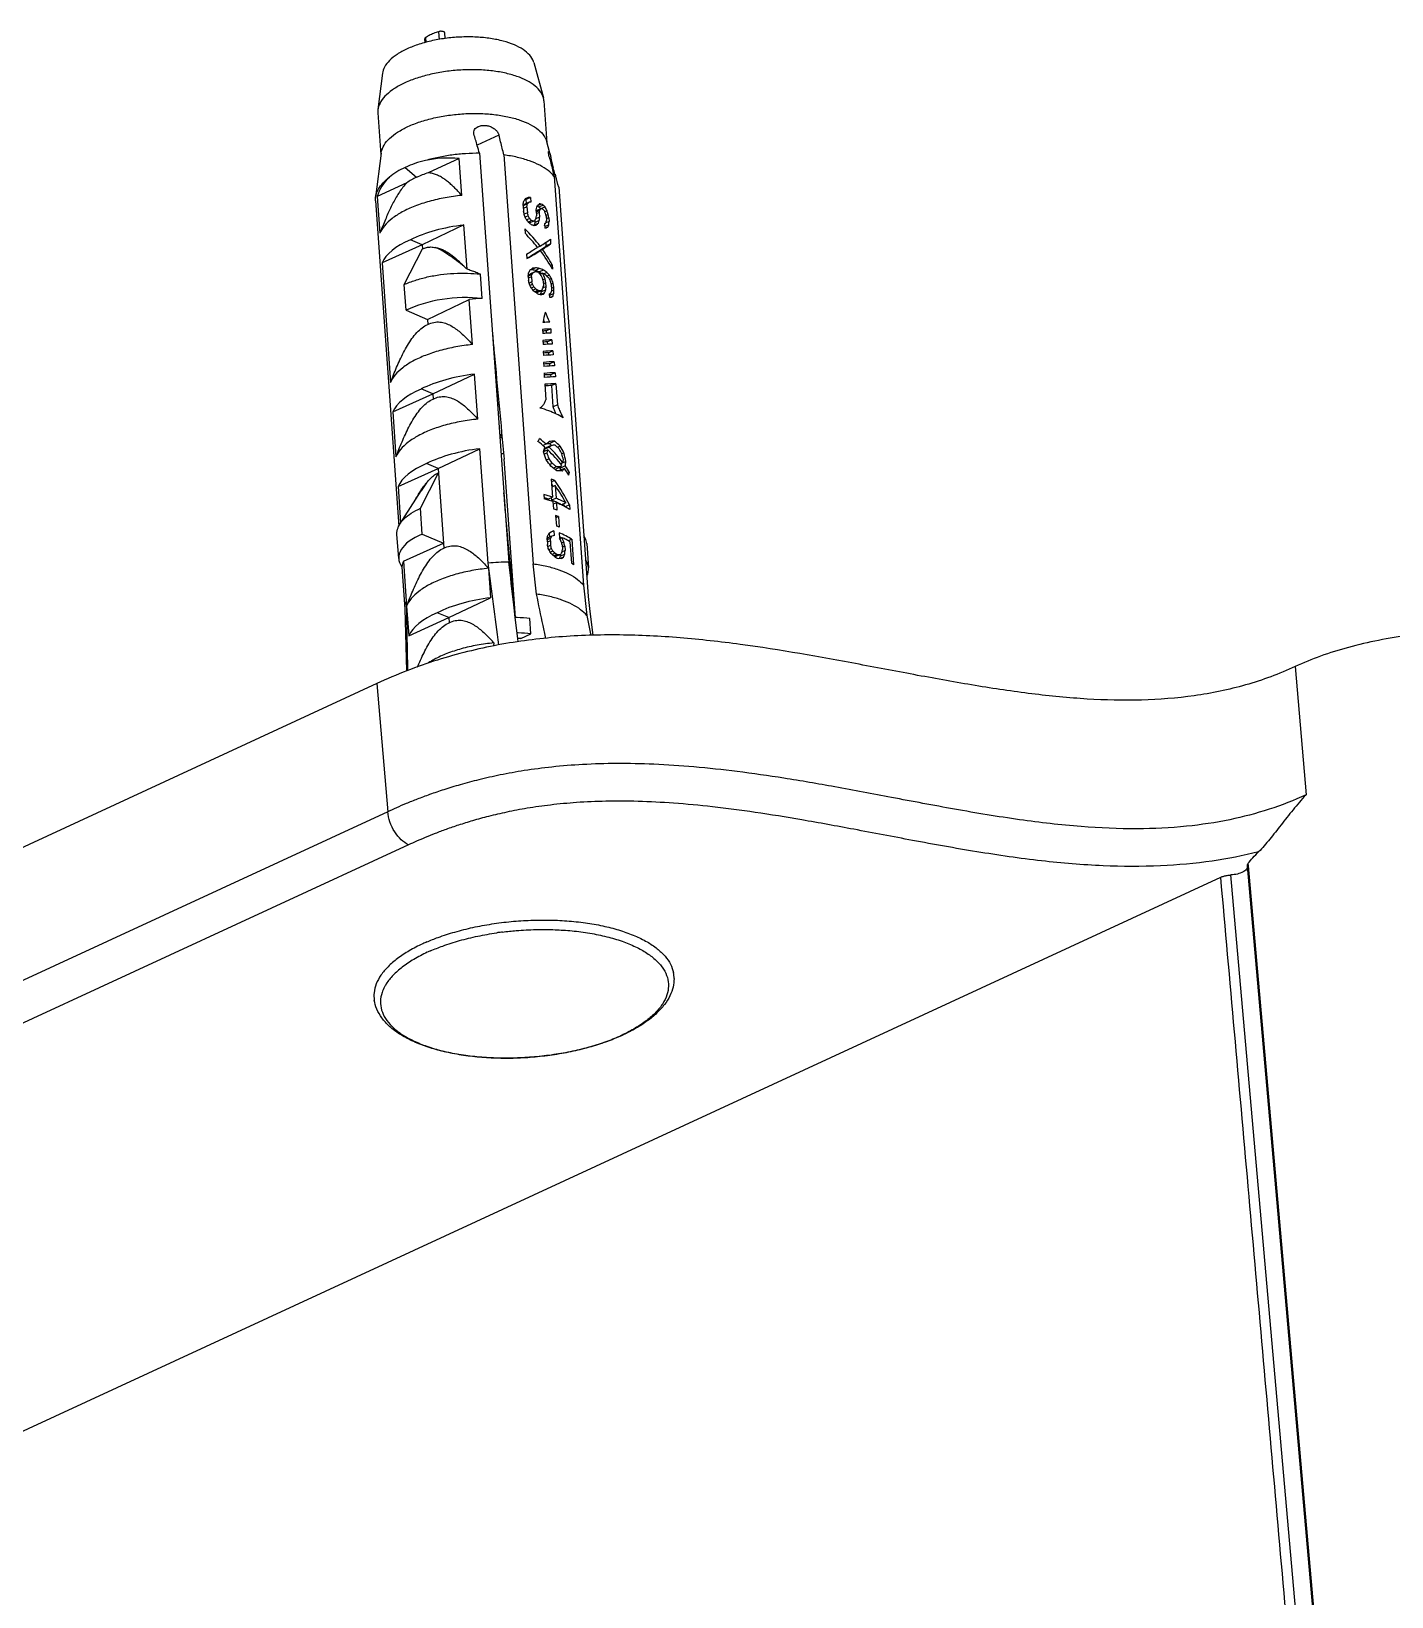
# Model space of a CAD drawing. Header units: millimetres. Extents: x -308 to 1490, y -1725 to -1095.
# Drawn here: x -260.3 to -212.3, y -1510.5 to -1455.3 of the extents above; entities that cross this region are included whole.
import ezdxf

# ---------------------------------------------------------------- set-up
doc = ezdxf.new("R2010")
doc.units = ezdxf.units.MM

# ---------------------------------------------------------------- blocks, each defined once
blk = doc.blocks.new('*u2')
for p, q in [((2.298, -8.581), (5.185, -41.296)), ((4.571, -41.615), (1.695, -8.977)), ((4.606, -41.612), (1.726, -8.974)), ((74.657, -9.267), (5.536, -41.216)), ((34.161, -42.357), (78.363, -21.926)), ((34.897, -43.524), (79.099, -23.093)), ((35.278, -48.041), (79.48, -27.61)), ((4.578, -41.695), (4.571, -41.615)), ((35.278, -48.041), (34.897, -43.524)), ((2.915, -48.638), (2.533, -44.122)), ((34.296, -50.67), (34.237, -48.482)), ((30.211, -49.622), (29.848, -49.789)), ((30.302, -49.509), (30.316, -49.631)), ((30.316, -49.631), (30.401, -50.365)), ((31.158, -49.472), (31.167, -49.364)), ((27.772, -50.576), (27.674, -49.739)), ((27.882, -50.434), (27.736, -49.736)), ((29.848, -49.789), (29.887, -50.333)), ((32.745, -50.361), (32.732, -50.18)), ((34.155, -49.726), (32.745, -50.361)), ((34.23, -50.767), (34.155, -49.726)), ((27.834, -51.105), (27.772, -50.576)), ((27.999, -51.503), (27.882, -50.434)), ((30.395, -50.365), (30.795, -55.949)), ((32.745, -50.361), (31.271, -51.059)), ((32.745, -50.361), (33.153, -50.535)), ((34.403, -52.156), (34.296, -50.656)), ((27.835, -51.118), (27.834, -51.105)), ((27.836, -51.124), (27.835, -51.118)), ((28.869, -65.53), (27.836, -51.124)), ((29.653, -51.19), (29.77, -52.259)), ((30.455, -50.828), (30.587, -52.32)), ((31.346, -52.1), (31.271, -51.059)), ((34.344, -52.353), (34.243, -50.948)), ((29.032, -65.909), (27.999, -51.503)), ((27.883, -52.974), (27.821, -52.113)), ((28.408, -53.121), (28.344, -52.227)), ((28.476, -53.038), (28.421, -52.276)), ((30.803, -66.665), (29.77, -52.259)), ((31.662, -66.722), (30.629, -52.316)), ((31.359, -52.281), (31.648, -56.314)), ((34.344, -52.353), (32.933, -52.988)), ((28.649, -52.724), (28.751, -52.677)), ((28.66, -52.882), (28.649, -52.724)), ((28.657, -52.601), (28.807, -52.532)), ((28.66, -52.882), (28.746, -52.842)), ((28.703, -52.495), (28.82, -52.44)), ((28.752, -52.923), (28.741, -52.766)), ((28.841, -52.576), (28.99, -52.507)), ((28.899, -52.571), (29.021, -52.515)), ((28.941, -52.586), (29.048, -52.536)), ((29.006, -52.633), (29.101, -52.589)), ((29.075, -52.706), (29.164, -52.665)), ((29.125, -52.798), (29.215, -52.756)), ((29.155, -52.909), (29.252, -52.865)), ((29.166, -53.067), (29.155, -52.909)), ((29.281, -53.098), (29.27, -52.94)), ((33.122, -55.616), (32.92, -52.807)), ((34.509, -52.442), (34.571, -53.303)), ((28.408, -53.121), (28.527, -53.066)), ((28.688, -53.022), (28.767, -52.985)), ((28.752, -53.178), (28.833, -53.141)), ((28.858, -53.349), (28.844, -53.165)), ((29.041, -53.415), (29.03, -53.257)), ((29.041, -53.415), (29.191, -53.346)), ((29.113, -53.232), (29.264, -53.162)), ((29.151, -53.166), (29.28, -53.106)), ((29.166, -53.067), (29.275, -53.017)), ((29.181, -53.2), (29.191, -53.346)), ((33.682, -53.308), (32.933, -52.988)), ((33.682, -53.308), (33.747, -54.214)), ((28.88, -53.92), (28.853, -53.552)), ((28.88, -53.92), (28.973, -53.877)), ((28.979, -53.958), (28.953, -53.59)), ((34.47, -53.659), (33.723, -54.834)), ((34.532, -54.981), (34.441, -53.706)), ((35.328, -65.048), (34.505, -53.581)), ((28.495, -54.331), (28.484, -54.173)), ((28.495, -54.331), (28.641, -54.263)), ((28.62, -54.407), (28.77, -54.337)), ((28.953, -54.409), (28.934, -54.146)), ((28.953, -54.409), (29.068, -54.355)), ((28.964, -54.566), (29.113, -54.497)), ((28.996, -55.013), (28.964, -54.566)), ((29.075, -54.453), (29.056, -54.19)), ((29.086, -54.61), (29.236, -54.541)), ((29.113, -54.497), (29.12, -54.595)), ((29.396, -54.702), (29.385, -54.544)), ((30.779, -54.478), (30.784, -54.478)), ((33.747, -54.214), (33.111, -55.469)), ((28.996, -55.013), (29.111, -54.96)), ((29.009, -55.197), (29.124, -55.144)), ((29.131, -55.241), (29.086, -54.61)), ((34.532, -54.981), (33.122, -55.616)), ((33.533, -55.108), (33.723, -54.834)), ((28.486, -55.473), (28.553, -55.442)), ((28.64, -55.71), (28.829, -55.622)), ((28.672, -55.614), (28.856, -55.529)), ((28.811, -55.672), (28.998, -55.586)), ((28.944, -55.672), (29.05, -55.623)), ((33.122, -55.616), (31.648, -56.314)), ((33.122, -55.616), (33.53, -55.79)), ((28.616, -55.867), (28.801, -55.781)), ((28.689, -56.164), (28.759, -56.132)), ((28.721, -55.822), (28.804, -55.784)), ((29.096, -55.794), (29.187, -55.752)), ((29.211, -55.959), (29.307, -55.915)), ((29.254, -56.269), (29.403, -56.2)), ((29.279, -56.166), (29.377, -56.121)), ((34.721, -57.608), (34.607, -56.022)), ((28.814, -56.401), (28.91, -56.357)), ((29.009, -56.578), (29.195, -56.492)), ((29.142, -56.43), (29.329, -56.344)), ((29.207, -56.368), (29.384, -56.286)), ((29.316, -56.471), (29.425, -56.421)), ((31.723, -57.355), (31.837, -58.941)), ((28.914, -57.864), (29.064, -57.795)), ((28.967, -58.605), (28.914, -57.864)), ((29.064, -57.795), (29.117, -58.536)), ((34.721, -57.608), (33.31, -58.243)), ((29.361, -58.582), (29.322, -58.038)), ((33.31, -58.243), (31.837, -58.941)), ((33.31, -58.243), (33.297, -58.062)), ((33.31, -58.243), (33.719, -58.418)), ((28.967, -58.605), (29.117, -58.536)), ((28.995, -58.991), (28.984, -58.846)), ((28.995, -58.991), (29.144, -58.922)), ((29.139, -58.841), (29.144, -58.922)), ((29.389, -58.968), (29.379, -58.823)), ((35.098, -62.863), (34.795, -58.649)), ((29.034, -59.377), (29.024, -59.232)), ((29.034, -59.377), (29.184, -59.307)), ((29.178, -59.226), (29.184, -59.307)), ((29.402, -59.355), (29.392, -59.21)), ((29.074, -59.762), (29.063, -59.617)), ((29.074, -59.762), (29.223, -59.693)), ((29.113, -60.147), (29.103, -60.003)), ((29.113, -60.147), (29.263, -60.078)), ((29.217, -59.611), (29.223, -59.693)), ((29.257, -59.996), (29.263, -60.078)), ((29.416, -59.742), (29.405, -59.597)), ((29.429, -60.129), (29.418, -59.984)), ((31.912, -59.982), (32.025, -61.568)), ((29.153, -60.533), (29.143, -60.388)), ((29.153, -60.533), (29.302, -60.464)), ((29.297, -60.381), (29.302, -60.464)), ((29.442, -60.516), (29.432, -60.371)), ((33.498, -60.871), (32.025, -61.568)), ((33.498, -60.871), (33.485, -60.69)), ((34.248, -61.191), (33.498, -60.871)), ((34.248, -61.191), (34.313, -62.097)), ((29.044, -61.782), (29.192, -61.713)), ((29.08, -61.679), (29.169, -61.638)), ((29.187, -61.638), (29.196, -61.77)), ((29.371, -61.802), (29.52, -61.733)), ((31.568, -61.607), (31.629, -62.459)), ((29.038, -61.903), (29.122, -61.864)), ((29.038, -61.903), (29.046, -62.008)), ((29.046, -62.008), (29.117, -61.976)), ((29.07, -62.15), (29.134, -62.12)), ((29.113, -61.925), (29.124, -62.083)), ((29.126, -62.31), (29.19, -62.28)), ((29.316, -62.032), (29.418, -61.985)), ((29.316, -62.032), (29.326, -62.164)), ((29.325, -61.909), (29.474, -61.84)), ((29.326, -62.164), (29.412, -62.124)), ((29.353, -62.304), (29.43, -62.268)), ((29.42, -62.231), (29.407, -62.047)), ((29.488, -61.876), (29.638, -61.807)), ((29.547, -61.872), (29.675, -61.813)), ((29.608, -61.894), (29.716, -61.844)), ((29.674, -61.941), (29.768, -61.897)), ((29.742, -62.014), (29.832, -61.972)), ((29.792, -62.105), (29.883, -62.064)), ((29.821, -62.191), (29.913, -62.148)), ((29.834, -62.375), (29.821, -62.191)), ((29.947, -62.379), (29.937, -62.248)), ((34.313, -62.097), (33.676, -63.351)), ((29.102, -62.797), (29.091, -62.639)), ((29.102, -62.797), (29.168, -62.767)), ((29.195, -62.426), (29.278, -62.388)), ((29.283, -62.524), (29.394, -62.473)), ((29.411, -62.609), (29.56, -62.54)), ((29.439, -62.494), (29.517, -62.458)), ((29.545, -62.665), (29.694, -62.596)), ((29.686, -62.689), (29.836, -62.62)), ((29.717, -62.546), (29.867, -62.476)), ((29.778, -62.513), (29.929, -62.443)), ((29.817, -62.447), (29.946, -62.388)), ((29.834, -62.375), (29.943, -62.324)), ((32.102, -62.638), (32.214, -64.196)), ((33.687, -63.498), (35.098, -62.863)), ((29.445, -63.337), (29.594, -63.268)), ((29.514, -63.291), (29.663, -63.222)), ((29.526, -63.449), (29.617, -63.406)), ((30.003, -63.168), (29.992, -63.01)), ((33.687, -63.498), (33.676, -63.351)), ((29.155, -63.533), (29.307, -63.463)), ((29.166, -63.691), (29.155, -63.533)), ((29.307, -63.463), (29.316, -63.588)), ((30.067, -64.062), (30.056, -63.904)), ((32.214, -64.196), (33.687, -63.498)), ((33.687, -63.498), (34.096, -63.673)), ((35.266, -65.205), (35.172, -63.904)), ((29.212, -64.322), (29.325, -64.27)), ((29.221, -64.454), (29.212, -64.322)), ((29.217, -64.201), (29.366, -64.132)), ((29.221, -64.454), (29.307, -64.414)), ((29.256, -64.124), (29.344, -64.083)), ((29.314, -64.511), (29.303, -64.353)), ((29.342, -64.25), (29.371, -64.236)), ((29.374, -64.241), (29.362, -64.084)), ((29.545, -64.476), (29.677, -64.415)), ((29.556, -64.634), (29.545, -64.476)), ((29.554, -64.353), (29.703, -64.284)), ((29.584, -64.264), (29.733, -64.195)), ((29.67, -64.681), (29.659, -64.524)), ((29.763, -64.332), (29.908, -64.265)), ((29.826, -64.353), (29.94, -64.3)), ((29.894, -64.426), (29.998, -64.378)), ((29.944, -64.518), (30.05, -64.469)), ((29.244, -64.569), (29.319, -64.534)), ((29.282, -64.693), (29.356, -64.659)), ((29.353, -64.836), (29.503, -64.767)), ((29.421, -64.899), (29.571, -64.829)), ((29.49, -64.934), (29.624, -64.872)), ((29.512, -64.767), (29.662, -64.698)), ((29.543, -64.705), (29.668, -64.647)), ((29.556, -64.634), (29.663, -64.584)), ((29.863, -65.161), (29.852, -65.003)), ((29.914, -64.998), (30.064, -64.928)), ((29.973, -64.63), (30.089, -64.576)), ((29.989, -64.84), (29.973, -64.63)), ((29.974, -64.939), (30.125, -64.869)), ((29.989, -64.84), (30.119, -64.78)), ((30.003, -64.956), (30.013, -65.092)), ((30.126, -64.877), (30.111, -64.667)), ((35.328, -65.048), (35.324, -65.172)), ((29.863, -65.161), (30.013, -65.092)), ((29.947, -65.162), (30.052, -65.114)), ((32.288, -65.237), (32.382, -66.538)), ((34.227, -65.683), (35.266, -65.205)), ((35.132, -66.722), (35.324, -65.172)), ((29.001, -65.987), (28.983, -65.923)), ((32.382, -66.538), (33.468, -66.034)), ((34.277, -66.224), (33.88, -65.876)), ((29.067, -66.211), (29.103, -66.194)), ((29.158, -66.613), (29.154, -66.595)), ((35.246, -68.15), (35.139, -66.666)), ((29.3, -67.141), (29.204, -66.789)), ((29.391, -68.57), (29.285, -67.086)), ((30.976, -67.357), (31.743, -67.003)), ((35.082, -69.541), (35.243, -68.264)), ((35.243, -68.264), (35.246, -68.15)), ((29.752, -69.923), (29.411, -68.682)), ((32.87, -70.766), (32.884, -70.963)), ((33.108, -71.007), (33.089, -70.729)), ((33.563, -70.797), (33.55, -70.628)), ((33.579, -70.62), (33.588, -70.756))]:
    blk.add_line(p, q)
for centre, radius, start, end in [((29.316, -41.527), 6.466, 114.3615, 114.8064), ((29.234, -41.23), 6.149, 114.806, 115.2632), ((34.336, -37.043), 1.047, 354.2447, 8.5199), ((25.847, -37.653), 1.042, 179.6288, 191.0734), ((26.308, -37.263), 1.337, 212.1225, 213.1804), ((30.835, -32.802), 6.354, 293.7166, 294.8031), ((30.871, -32.831), 6.653, 293.4596, 294.801), ((29.441, -28.093), 11.28, 277.1788, 278.0222), ((29.448, -28.146), 11.227, 278.0227, 278.2329), ((-768.468, -63.784), 802.813, 0.916092, 1.091213), ((749.958, 43.309), 724.929, 187.34766, 187.577211), ((35.366, -45.808), 5.581, 221.0496, 222.5382), ((30.48, -48.717), 2.758, 270.6733, 271.055), ((29.403, -50.626), 1.92, 236.5415, 239.25), ((30.417, -47.77), 4.274, 271.9476, 272.4051), ((30.421, -47.824), 4.276, 271.9602, 272.4387), ((30.527, -49.335), 2.816, 270.9143, 271.6763), ((30.645, -45.029), 7.287, 269.8755, 275.6249), ((30.052, -49.164), 3.476, 250.1172, 251.5611), ((30.061, -49.295), 3.476, 250.4777, 251.1997), ((30.562, -49.805), 2.834, 271.0866, 271.8297), ((29.566, -51.207), 2.131, 239.2407, 241.4021), ((29.658, -51.037), 2.324, 241.3982, 243.1342), ((29.792, -50.77), 2.623, 243.1693, 246.653), ((29.825, -51.109), 2.319, 242.8525, 244.4788), ((29.879, -50.997), 2.443, 244.469, 244.9151), ((29.894, -50.965), 2.479, 244.9143, 245.0416), ((30.499, -48.922), 4.286, 272.2232, 272.5853), ((30.503, -48.977), 4.287, 272.2361, 272.5852), ((30.044, -50.571), 3.21, 248.2247, 250.1229), ((30.07, -50.939), 3.21, 248.2247, 250.1229), ((30.645, -50.957), 2.845, 271.4888, 271.8255), ((29.761, -52.186), 2.363, 241.765, 243.3467), ((29.846, -52.017), 2.552, 243.3462, 245.1355), ((29.833, -52.473), 2.146, 240.3302, 243.5458), ((29.991, -51.697), 2.904, 245.1877, 249.0451), ((29.948, -52.243), 2.403, 243.519, 245.3049), ((30.137, -51.012), 3.357, 249.0028, 251.2168), ((30.058, -52.003), 2.668, 245.3189, 248.1239), ((30.157, -51.76), 2.93, 248.093, 249.1222), ((30.309, -50.816), 3.841, 251.2499, 253.9188), ((30.348, -51.221), 3.501, 251.4777, 253.2101), ((30.412, -50.457), 4.213, 253.9276, 255.8918), ((30.406, -51.032), 3.699, 253.1996, 253.7903), ((30.425, -50.965), 3.769, 253.7892, 254.0199), ((30.849, -52.944), 3.451, 326.6754, 327.6042), ((30.212, -52.063), 3.357, 249.0028, 251.2168), ((30.814, -53.352), 2.779, 269.9647, 271.8301), ((30.753, -52.475), 4.224, 271.5233, 272.585), ((30.756, -52.531), 4.225, 271.5396, 272.585), ((30.862, -54.015), 2.792, 270.2694, 271.8291), ((30.835, -53.598), 4.265, 271.8564, 272.5732), ((30.839, -53.654), 4.266, 271.8724, 272.5732), ((30.979, -55.632), 2.826, 271.0024, 271.8275), ((30.916, -54.728), 4.3, 272.2027, 272.5845), ((30.92, -54.782), 4.301, 272.2187, 272.5844), ((31.028, -56.302), 2.832, 271.294, 271.8239), ((30.71, -58.5), 3.446, 249.7511, 251.5658), ((30.719, -58.631), 3.446, 250.1135, 251.2023), ((30.548, -59.878), 2.841, 246.195, 247.0175), ((30.612, -59.882), 2.98, 246.2237, 249.0131), ((30.64, -60.098), 2.671, 246.1493, 247.1715), ((30.766, -59.288), 3.446, 250.1135, 251.2023), ((30.69, -59.978), 2.801, 247.1713, 248.1615), ((30.74, -59.854), 2.934, 248.1613, 249.1214), ((37.934, -56.569), 8.417, 226.1369, 227.6001), ((30.922, -60.805), 3.567, 250.4884, 252.265), ((30.933, -60.962), 3.567, 250.8431, 251.909), ((30.548, -62.76), 2.418, 242.2121, 244.0495), ((30.536, -62.602), 2.418, 242.6719, 243.5905), ((30.628, -62.852), 2.242, 241.8782, 243.6215), ((121.156, -39.158), 95.981, 195.94796, 196.19228), ((109.69, -42.489), 84.04, 196.23661, 196.39555), ((125.365, -39.943), 97.454, 195.94905, 196.1128), ((115.572, -42.777), 87.259, 196.10993, 196.39262), ((29.956, -68.531), 0.566, 183.8768, 195.4448)]:
    blk.add_arc(centre, radius, start, end)
for centre, major_axis, ratio, start_param, end_param in [((30.973, -49.605), (3.235, 0.161), 0.42539, -0.852788, -0.203762), ((30.973, -49.605), (3.225, 0.304), 0.455968, -1.521354, -0.872329), ((30.351, -51.887), (2.529, 0.239), 0.455968, 9.167187, 9.668865), ((31.973, -52.579), (2.537, 0.127), 0.42539, -0.852788, 0.281831), ((31.162, -52.233), (3.235, 0.161), 0.42539, -0.203762, -0.061959), ((31.077, -51.044), (1.303, 14.32), 0.158951, -4.588939, -4.580289), ((31.1, -51.367), (2.687, 4.198), 0.316846, -4.245973, -4.220036), ((31.176, -52.435), (-3.178, 16.17), 0.155071, 1.567972, 1.576621), ((31.101, -51.384), (3.121, 1.727), 0.078619, 2.367859, 2.402437), ((31.123, -51.693), (1.595, 11.287), 0.195227, -4.598286, -4.589642), ((31.117, -51.607), (2.798, 3.697), 0.30814, -4.217181, -4.19989), ((31.13, -51.786), (-2.952, 13.132), 0.191065, -4.668661, -4.660017), ((31.099, -51.353), (3.17, 1.041), 0.145898, -2.44084, -2.397564), ((31.112, -51.534), (3.135, 1.553), 0.030659, 2.365763, 2.391717), ((31.077, -51.044), (1.221, 13.425), 0.158951, 1.696376, 1.701154), ((31.1, -51.367), (2.519, 3.936), 0.316846, 2.040306, 2.065278), ((31.108, -51.479), (3.178, 0.918), 0.194106, -2.419562, -2.393572), ((31.095, -51.298), (3.231, -0.903), 0.632836, -2.111968, -2.085876), ((31.083, -51.137), (3.194, -1.219), 0.652275, -2.031054, -1.987473), ((31.108, -51.479), (2.979, 0.86), 0.194106, -2.415922, -2.407467), ((31.086, -51.173), (2.896, -2.536), 0.649297, -1.72807, -1.701892), ((31.072, -50.977), (-2.8, 2.901), 0.630305, 1.505147, 1.540215), ((31.059, -50.794), (-2.501, 5.496), 0.435264, -4.559656, -4.542148), ((30.968, -49.525), (-2.952, 13.132), 0.191065, -4.503648, -4.494874), ((31.035, -50.464), (-2.506, 6.016), 0.403012, -4.511747, -4.485296), ((30.882, -48.333), (-3.178, 16.17), 0.155071, -4.46296, -4.45411), ((31.153, -52.111), (-2.506, 6.016), 0.403012, 7.837471, 7.863407), ((31.136, -51.877), (-2.51, 4.967), 0.472031, 1.56563, 1.591569), ((31.162, -52.23), (3.158, 1.228), 0.076175, -2.341062, -2.306179), ((31.173, -52.388), (3.158, 1.228), 0.076175, -2.341062, -2.306179), ((31.194, -52.685), (2.798, 3.697), 0.30814, -4.356259, -4.338751), ((31.181, -52.501), (3.121, 1.727), 0.078619, 2.21122, 2.246288), ((31.285, -53.954), (1.595, 11.287), 0.195227, 1.519756, 1.52853), ((31.218, -53.015), (2.687, 4.198), 0.316846, -4.46364, -4.43719), ((31.194, -52.685), (2.623, 3.466), 0.30814, -4.355088, -4.348846), ((31.371, -55.145), (1.303, 14.32), 0.158951, 1.441793, 1.450643), ((31.284, -53.929), (-2.674, 3.452), 0.591985, 7.530022, 7.764533), ((31.27, -53.744), (-2.67, 3.474), 0.590295, 1.319551, 1.484074), ((31.284, -53.929), (-2.507, 3.236), 0.591985, 7.519887, 7.54884), ((31.284, -53.929), (-2.507, 3.236), 0.591985, 7.724709, 7.749856), ((31.35, -54.86), (3.235, 0.161), 0.42539, -0.852788, -0.203762), ((31.242, -53.35), (2.654, 4.347), 0.317639, -4.044232, -4.020815), ((31.362, -55.028), (3.067, -1.873), 0.665325, 4.045305, 4.132691), ((31.351, -54.873), (3.067, -1.873), 0.665325, 4.068723, 4.155164), ((31.307, -54.251), (3.071, 2.19), 0.177346, 2.415957, 2.463489), ((31.319, -54.426), (3.18, 0.889), 0.205558, 3.717577, 3.808488), ((31.32, -54.443), (3.071, 2.19), 0.177346, 2.390558, 2.420576), ((31.362, -55.028), (2.828, -1.727), 0.665325, 4.094207, 4.118919), ((31.33, -54.569), (3.18, 0.889), 0.205558, -2.540208, -2.474697), ((31.244, -53.377), (1.856, 7.217), 0.257369, -4.330577, -4.324122), ((31.319, -54.426), (3.237, -0.833), 0.627073, 4.057457, 4.148368), ((31.33, -54.569), (3.237, -0.833), 0.627073, -2.225728, -2.160217), ((31.307, -54.251), (-2.631, 3.689), 0.573371, 1.553901, 1.61426), ((31.244, -53.377), (2.013, 7.828), 0.257369, -4.344349, -4.323307), ((31.47, -56.525), (-2.702, 9.666), 0.258743, 1.430683, 1.461371), ((31.407, -55.651), (-2.631, 3.689), 0.573371, 7.594906, 7.655265), ((31.275, -53.806), (2.013, 7.828), 0.257369, -4.386454, -4.373337), ((31.439, -56.095), (-2.702, 9.666), 0.258743, 1.480714, 1.502697), ((31.362, -55.028), (3.067, -1.873), 0.665325, -2.10839, -1.894049), ((31.351, -54.873), (3.067, -1.873), 0.665325, 4.198076, 4.412417), ((31.393, -55.459), (-2.631, 3.689), 0.573371, 1.353046, 1.397479), ((31.32, -54.443), (-2.631, 3.689), 0.573371, 1.528502, 1.572935), ((31.275, -53.806), (-2.702, 9.666), 0.258743, -4.5606, -4.538617), ((31.439, -56.095), (2.013, 7.828), 0.257369, -4.637191, -4.624075), ((31.244, -53.377), (-2.702, 9.666), 0.258743, -4.519275, -4.488587), ((31.362, -55.028), (2.828, -1.727), 0.665325, 4.373936, 4.394292), ((31.47, -56.525), (2.013, 7.828), 0.257369, -4.687222, -4.66618), ((31.35, -54.86), (3.225, 0.304), 0.455968, -1.521354, -0.872329), ((31.395, -55.475), (3.237, -0.833), 0.627073, 3.966547, 4.057458), ((31.384, -55.332), (3.237, -0.833), 0.627073, -2.291239, -2.225728), ((31.384, -55.332), (3.18, 0.889), 0.205557, -2.474697, -2.409186), ((31.395, -55.475), (3.18, 0.889), 0.205557, -2.474697, -2.383786), ((31.395, -55.475), (2.984, -0.768), 0.627073, -2.255718, -2.225728), ((31.393, -55.459), (3.071, 2.19), 0.177346, 2.229516, 2.259535), ((31.395, -55.475), (2.932, 0.819), 0.205557, 3.808488, 3.859448), ((31.407, -55.651), (3.071, 2.19), 0.177346, 2.186604, 2.234136), ((31.362, -55.028), (3.067, -1.873), 0.665325, -1.851137, -1.764696), ((31.393, -55.459), (2.831, 2.019), 0.177346, 2.226774, 2.253974), ((31.351, -54.873), (3.067, -1.873), 0.665325, 4.454521, 4.541907), ((31.472, -56.551), (2.654, 4.347), 0.317639, -4.517417, -4.493999), ((31.539, -57.487), (3.235, 0.161), 0.42539, -0.852788, -0.203762), ((31.539, -57.487), (3.225, 0.304), 0.455968, -1.521354, -0.872329), ((31.539, -57.496), (3.176, 0.943), 0.184199, -2.567328, -2.379552), ((31.557, -57.737), (3.176, 0.943), 0.184199, -2.567328, -2.379552), ((31.567, -57.881), (3.176, 0.943), 0.184199, -2.567328, -2.379552), ((31.539, -57.496), (2.978, 0.884), 0.184199, -2.573607, -2.446363), ((31.567, -57.881), (2.978, 0.884), 0.184199, -2.573607, -2.446363), ((31.584, -58.123), (3.176, 0.943), 0.184199, -2.561052, -2.385828), ((31.595, -58.267), (3.176, 0.943), 0.184199, -2.561052, -2.385828), ((31.595, -58.267), (2.978, 0.884), 0.184199, -2.566909, -2.453655), ((31.612, -58.508), (3.176, 0.943), 0.184199, -2.55478, -2.3921), ((31.622, -58.653), (3.176, 0.943), 0.184199, -2.55478, -2.3921), ((31.64, -58.894), (3.176, 0.943), 0.184199, -2.548511, -2.39837), ((31.622, -58.653), (2.978, 0.884), 0.184199, -2.560216, -2.460904), ((31.65, -59.038), (2.978, 0.884), 0.184199, -2.553526, -2.46811), ((31.65, -59.038), (3.176, 0.943), 0.184199, -2.548511, -2.39837), ((31.667, -59.28), (3.176, 0.943), 0.184199, -2.542244, -2.404636), ((31.678, -59.424), (3.176, 0.943), 0.184199, -2.542244, -2.404636), ((31.678, -59.424), (2.978, 0.884), 0.184199, -2.546839, -2.475272), ((31.695, -59.665), (3.176, 0.943), 0.184199, -2.532576, -2.421444), ((31.721, -60.024), (-2.506, 5.967), 0.405894, 1.52605, 1.585186), ((31.721, -60.024), (2.124, 7.098), 0.273487, -4.527246, -4.47525), ((31.721, -60.024), (-2.349, 5.594), 0.405894, 7.815913, 7.831998), ((32.538, -60.461), (2.529, 0.239), 0.455968, -2.006947, -0.872329), ((31.716, -59.956), (2.687, 4.198), 0.316847, -4.098433, -4.072137), ((31.746, -60.383), (3.121, 1.727), 0.078619, 2.515082, 2.549981), ((31.757, -60.533), (3.178, 0.918), 0.194103, -2.59274, -2.566663), ((31.76, -60.57), (3.135, 1.553), 0.030656, 2.512864, 2.538941), ((31.768, -60.687), (3.055, 2.306), 0.196194, 2.286489, 2.312421), ((31.766, -60.651), (3.17, 1.041), 0.145899, -2.449487, -2.406228), ((31.767, -60.675), (2.519, 3.936), 0.316846, -4.245576, -4.21791), ((31.751, -60.444), (3.194, -1.219), 0.652274, -2.031056, -1.987476), ((31.727, -60.115), (3.225, 0.304), 0.455968, -1.663157, -1.521354), ((31.586, -58.143), (1.303, 14.32), 0.158952, -4.441034, -4.432242), ((32.002, -63.951), (-3.178, 16.17), 0.155071, 1.419925, 1.428718), ((31.872, -62.138), (-2.506, 6.016), 0.40301, 1.406382, 1.432678), ((31.694, -59.651), (1.954, 8.255), 0.248328, -4.383881, -4.375151), ((31.738, -60.27), (2.798, 3.697), 0.30814, -4.069958, -4.052529), ((31.894, -62.443), (-2.731, 10.094), 0.248005, 1.468224, 1.476953), ((31.842, -61.711), (-2.8, 2.901), 0.630305, 1.201455, 1.236353), ((31.85, -61.824), (-2.501, 5.496), 0.435264, 1.437306, 1.454735), ((31.828, -61.524), (2.896, -2.536), 0.649298, -1.970689, -1.944613), ((31.744, -60.351), (1.303, 14.32), 0.158952, -4.588938, -4.580289), ((31.767, -60.675), (2.687, 4.198), 0.316846, -4.245975, -4.220039), ((31.842, -61.716), (-3.178, 16.17), 0.155071, 1.567972, 1.576622), ((31.818, -61.377), (-2.501, 5.496), 0.435264, 7.824629, 7.859209), ((31.788, -60.966), (1.954, 8.255), 0.248328, -4.531242, -4.522598), ((31.785, -60.915), (2.798, 3.697), 0.30814, -4.217181, -4.19989), ((31.798, -61.102), (-2.731, 10.094), 0.248005, -4.667515, -4.658871), ((31.802, -61.153), (-2.501, 5.496), 0.435264, -4.698518, -4.681227), ((31.782, -60.871), (3.055, 2.306), 0.196195, 2.260543, 2.277842), ((31.744, -60.351), (1.221, 13.425), 0.158952, 1.696376, 1.700452), ((31.775, -60.778), (3.178, 0.918), 0.194103, -2.428217, -2.40224), ((31.763, -60.606), (3.231, -0.903), 0.632837, -2.111964, -2.085872), ((31.775, -60.778), (2.979, 0.86), 0.194103, -2.425155, -2.412027), ((31.754, -60.481), (2.896, -2.536), 0.649298, -1.728073, -1.701896), ((31.739, -60.285), (-2.8, 2.901), 0.630305, 1.505147, 1.540215), ((31.726, -60.101), (-2.501, 5.496), 0.435264, -4.559656, -4.542148), ((31.672, -59.34), (-2.731, 10.094), 0.248005, -4.502501, -4.493728), ((31.703, -59.771), (-2.506, 6.016), 0.40301, -4.511746, -4.485296), ((31.55, -57.641), (-3.178, 16.17), 0.155071, 1.820226, 1.829075), ((31.873, -62.152), (-2.812, 2.855), 0.633031, 7.44181, 7.641729), ((31.885, -62.309), (-2.814, 2.845), 0.633597, 1.156965, 1.322308), ((31.833, -61.585), (3.194, -1.219), 0.652274, -2.256271, -2.212846), ((31.822, -61.43), (3.231, -0.903), 0.632837, -2.302413, -2.276399), ((31.829, -61.527), (3.252, -0.167), 0.537174, -2.441746, -2.38117), ((31.819, -61.396), (3.254, -0.245), 0.551679, -2.418016, -2.366106), ((31.829, -61.527), (3.048, -0.157), 0.537174, 3.857956, 3.90104), ((31.805, -61.197), (-2.604, 3.856), 0.559837, 7.791866, 7.809165), ((31.812, -61.29), (3.231, -0.903), 0.632837, -2.163966, -2.13799), ((31.829, -61.54), (3.205, 0.551), 0.335812, -2.420126, -2.359435), ((31.824, -61.462), (3.178, 0.918), 0.194103, -2.376215, -2.350123), ((31.835, -61.623), (3.17, 1.041), 0.1459, -2.36285, -2.31927), ((31.829, -61.54), (3.005, 0.516), 0.335812, -2.417064, -2.3523), ((31.833, -61.587), (3.135, 1.553), 0.030656, 2.270147, 2.296324), ((31.86, -61.966), (2.798, 3.697), 0.30814, -4.356259, -4.338751), ((31.847, -61.783), (3.121, 1.727), 0.078619, 2.21122, 2.246288), ((31.915, -62.728), (1.954, 8.255), 0.248328, -4.696384, -4.687611), ((31.835, -61.623), (2.972, 0.976), 0.1459, -2.355715, -2.337775), ((31.833, -61.587), (2.939, 1.456), 0.030656, 8.55332, 8.571197), ((31.884, -62.296), (2.687, 4.198), 0.316847, -4.463645, -4.437194), ((31.86, -61.966), (2.623, 3.466), 0.30814, -4.355088, -4.348846), ((32.037, -64.427), (1.303, 14.32), 0.158952, 1.441794, 1.450643), ((31.916, -62.742), (3.235, 0.161), 0.42539, -0.852788, -0.203762), ((31.877, -62.204), (3.123, 1.699), 0.071315, 2.423729, 2.589072), ((31.877, -62.204), (2.928, 1.592), 0.071315, 8.708466, 8.884999), ((31.877, -62.202), (3.128, 1.639), 0.055138, 2.188297, 2.397527), ((31.885, -62.309), (-2.638, 2.668), 0.633597, 1.317118, 1.320756), ((31.89, -62.379), (3.123, 1.699), 0.071315, 2.179922, 2.345907), ((31.872, -62.134), (-2.814, 2.845), 0.633597, 7.683315, 7.849299), ((31.877, -62.202), (2.933, 1.536), 0.055138, 8.522501, 8.679959), ((31.888, -62.361), (3.123, 1.704), 0.072592, 2.388462, 2.588382), ((31.885, -62.311), (-2.847, 2.722), 0.640392, 7.618517, 7.827747), ((31.916, -62.742), (3.225, 0.304), 0.455968, -1.521354, -0.872329), ((31.759, -60.562), (1.303, 14.32), 0.158952, -4.441034, -4.432242), ((31.902, -62.557), (2.9, 3.208), 0.287346, -3.965532, -3.939236), ((32.137, -65.826), (-2.952, 13.132), 0.191064, 1.423248, 1.432041), ((31.922, -62.828), (3.121, 1.727), 0.078619, 2.515082, 2.549981), ((31.873, -62.149), (1.954, 8.255), 0.248328, -4.3926, -4.38388), ((31.929, -62.922), (3.055, 2.306), 0.196195, 2.416366, 2.433775), ((31.933, -62.978), (3.178, 0.918), 0.194102, -2.59274, -2.566663), ((32.062, -64.783), (-2.731, 10.094), 0.248005, 1.476953, 1.485673), ((31.941, -63.089), (3.158, 1.228), 0.076178, -2.566273, -2.548896), ((31.759, -60.562), (1.221, 13.425), 0.158952, -4.425767, -4.420467), ((31.946, -63.165), (1.303, 14.32), 0.158952, -4.614874, -4.60623), ((31.95, -63.219), (2.468, 5.214), 0.311731, -4.366397, -4.349109), ((31.947, -63.185), (3.055, 2.306), 0.196195, 2.260543, 2.295133), ((31.942, -63.115), (3.158, 1.228), 0.076178, -2.41045, -2.375805), ((31.994, -63.84), (1.595, 11.287), 0.195226, -4.632877, -4.624226), ((31.969, -63.491), (2.798, 3.697), 0.30814, -4.251794, -4.23448), ((31.946, -63.165), (1.221, 13.425), 0.158952, 1.66871, 1.675935), ((31.95, -63.219), (2.314, 4.888), 0.311731, 1.916035, 1.934475), ((31.958, -63.331), (3.135, 1.553), 0.030655, 2.331099, 2.357106), ((31.947, -63.185), (2.864, 2.161), 0.196195, 8.567263, 8.577565), ((31.928, -62.917), (2.896, -2.536), 0.649298, -1.73678, -1.710634), ((31.92, -62.805), (3.101, -1.723), 0.665124, 4.384317, 4.419242), ((31.903, -62.56), (-2.501, 5.496), 0.435264, -4.568393, -4.550909), ((31.903, -62.564), (-2.604, 3.856), 0.559837, -4.644187, -4.609065), ((31.816, -61.356), (-2.952, 13.132), 0.191064, -4.512408, -4.503648), ((31.861, -61.977), (-2.543, 7.044), 0.349791, -4.488009, -4.47036), ((31.723, -60.06), (-3.178, 16.17), 0.155071, -4.46296, -4.45411), ((32.059, -64.738), (-2.543, 7.044), 0.349791, 1.421318, 1.438861), ((32.024, -64.247), (-2.604, 3.856), 0.559837, 1.317805, 1.352747), ((32.02, -64.203), (-2.501, 5.496), 0.435264, 1.446026, 1.463435), ((32.003, -63.957), (3.252, -0.548), 0.597323, -2.415888, -2.381102), ((31.993, -63.814), (3.231, -0.903), 0.632837, -2.319788, -2.293734), ((31.982, -63.662), (3.178, 0.918), 0.194102, -2.540649, -2.51468), ((31.995, -63.843), (3.189, 0.762), 0.25568, -2.5327, -2.498096), ((32.003, -63.957), (3.049, -0.514), 0.597323, 3.858757, 3.895894), ((31.971, -63.518), (2.798, 3.697), 0.30814, -4.165313, -4.148017), ((31.964, -63.411), (1.954, 8.255), 0.248328, -4.50531, -4.496665), ((31.991, -63.79), (3.055, 2.306), 0.196194, 2.295134, 2.32971), ((31.993, -63.824), (2.468, 5.214), 0.311731, -4.383688, -4.366397), ((32.006, -63.998), (1.595, 11.287), 0.195226, -4.624226, -4.615578), ((31.971, -63.518), (2.623, 3.466), 0.30814, -4.150239, -4.145311), ((32, -63.916), (3.178, 0.918), 0.194102, -2.367526, -2.341407), ((32.019, -64.184), (3.055, 2.306), 0.196194, 2.147524, 2.173734), ((32.123, -65.628), (1.595, 11.287), 0.195226, 1.528529, 1.537289), ((32.063, -64.794), (2.687, 4.198), 0.316846, -4.463644, -4.437193), ((32.019, -64.184), (2.864, 2.161), 0.196194, 8.420016, 8.448015), ((32.216, -66.925), (1.303, 14.32), 0.158952, 1.441794, 1.450643), ((32.009, -64.046), (3.189, 0.762), 0.25568, -2.368238, -2.333394), ((32.02, -64.197), (3.145, 1.42), 0.010467, -2.295274, -2.251469), ((32.009, -64.046), (2.99, 0.714), 0.25568, -2.361102, -2.33829), ((32.023, -64.241), (3.227, -1.016), 0.616142, -0.353133, 0.026021), ((31.732, -63.949), (3.082, -0.912), 0.657751, -0.792801, -0.625056), ((31.681, -63.973), (3.092, -1.006), 0.613036, -0.602027, -0.434282), ((31.856, -64.11), (3.442, -1.091), 0.615551, -0.616186, -0.363101), ((32.023, -64.241), (3.224, -0.911), 0.658989, -1.277062, -0.897908), ((31.881, -64.098), (3.436, -0.98), 0.658765, -0.883292, -0.630207)]:
    blk.add_ellipse(centre, major_axis=major_axis, ratio=ratio, start_param=start_param, end_param=end_param)
for points, start_tangent, end_tangent in [([(2.645, -8.503), (3.607, -19.408), (4.57, -30.313), (5.536, -41.216)], (0.087898, -0.99613), (0.087898, -0.99613)), ([(26.649, -35.637), (27.153, -35.432), (27.751, -35.24), (28.385, -35.083), (29.047, -34.964), (29.725, -34.884), (30.409, -34.844), (31.088, -34.844), (31.751, -34.886), (32.388, -34.968), (32.988, -35.09), (33.543, -35.252), (34.042, -35.453), (34.477, -35.69), (34.834, -35.962), (35.103, -36.259), (35.281, -36.57), (35.372, -36.888)], (0.910957, 0.412502), (0.149529, -0.988757)), ([(35.152, -36.84), (35.112, -36.537), (34.979, -36.243), (34.754, -35.966), (34.442, -35.711), (34.049, -35.481), (33.581, -35.282), (33.049, -35.116), (32.461, -34.988), (31.829, -34.899), (31.164, -34.852), (30.479, -34.846), (29.786, -34.883), (29.099, -34.961), (28.43, -35.079), (27.792, -35.235), (27.196, -35.426), (26.654, -35.648)], (0.024254, 0.999706), (-0.907726, -0.419563)), ([(24.805, -37.646), (24.842, -37.346), (24.953, -37.04), (25.142, -36.733), (25.41, -36.434), (25.748, -36.152), (26.149, -35.892), (26.604, -35.658)], (0.006893, 0.999976), (0.907726, 0.419563)), ([(25.042, -37.681), (25.003, -37.377), (25.057, -37.069), (25.206, -36.76), (25.445, -36.459), (25.77, -36.169), (26.176, -35.897), (26.609, -35.669)], (-0.278129, 0.960544), (0.904349, 0.426793)), ([(35.097, -37.149), (35.152, -36.84)], (0.312126, 0.950041), (0.024254, 0.999706)), ([(33.501, -38.57), (33.979, -38.32), (34.384, -38.048), (34.71, -37.759), (34.949, -37.457), (35.009, -37.354)], (0.907726, 0.419563), (0.469298, 0.88304)), ([(33.662, -38.87), (34.141, -38.622), (34.551, -38.351), (34.885, -38.064), (35.136, -37.764), (35.302, -37.457), (35.378, -37.148)], (0.907726, 0.419563), (0.100284, 0.994959)), ([(35.009, -37.354), (35.097, -37.149)], (0.469298, 0.88304), (0.312126, 0.950041)), ([(33.52, -38.934), (33.122, -39.093), (32.53, -39.285), (31.896, -39.445), (31.232, -39.569), (30.548, -39.654), (29.856, -39.7), (29.169, -39.706), (28.497, -39.672), (27.852, -39.598), (27.246, -39.485), (26.689, -39.336), (26.19, -39.152), (25.758, -38.938), (25.399, -38.697), (25.122, -38.432), (24.929, -38.149), (24.825, -37.853)], (-0.917299, -0.398199), (-0.192592, 0.981279)), ([(25.176, -37.974), (25.042, -37.681)], (-0.531704, 0.84693), (-0.278129, 0.960544)), ([(28.935, -39.364), (28.326, -39.319), (27.693, -39.23), (27.106, -39.102), (26.573, -38.936), (26.106, -38.737), (25.713, -38.507), (25.401, -38.251), (25.189, -37.995)], (-0.99901, 0.044494), (-0.547249, 0.83697)), ([(33.391, -38.619), (32.959, -38.792), (32.363, -38.983), (31.725, -39.139), (31.056, -39.257)], (-0.915519, -0.402274), (-0.989694, -0.143197)), ([(30.85, -39.285), (30.368, -39.335), (29.676, -39.372), (28.991, -39.366), (28.935, -39.364)], (-0.99216, -0.124975), (-0.99901, 0.044494)), ([(4.603, -41.591), (4.633, -41.497), (4.753, -41.4), (4.948, -41.329), (5.185, -41.296)], (-0.074076, 0.997253), (0.99883, 0.048366)), ([(5.536, -41.216), (5.432, -41.255), (5.312, -41.282), (5.185, -41.296)], (-0.904606, -0.426249), (-0.99883, -0.048366)), ([(4.206, -42.108), (5.838, -41.787), (7.66, -41.618), (9.685, -41.62), (11.854, -41.793), (14.14, -42.114), (16.403, -42.514), (18.471, -42.904), (20.305, -43.236), (21.952, -43.5), (23.453, -43.695), (24.824, -43.823), (26.076, -43.886), (27.214, -43.892), (28.242, -43.846), (29.163, -43.76), (29.981, -43.644), (30.704, -43.507), (31.342, -43.359), (31.905, -43.205), (32.401, -43.051), (32.84, -42.9), (33.228, -42.754), (33.574, -42.615), (33.882, -42.483), (34.161, -42.357)], (0.969516, 0.245028), (0.907726, 0.419563)), ([(4.578, -41.695), (4.405, -41.904), (4.206, -42.108)], (-0.604403, -0.796679), (-0.724187, -0.689603)), ([(4.578, -41.695), (4.596, -41.664), (4.605, -41.633), (4.606, -41.612)], (0.604402, 0.796679), (-0.086686, 0.996236)), ([(2.533, -44.122), (2.768, -43.855), (2.991, -43.589), (3.206, -43.323), (3.413, -43.06), (3.614, -42.803), (3.811, -42.554), (4.008, -42.318), (4.206, -42.108)], (0.672158, 0.740407), (0.72424, 0.689548)), ([(34.161, -42.357), (34.42, -42.533), (34.651, -42.815), (34.818, -43.163), (34.897, -43.524)], (0.919751, -0.392503), (0.084075, -0.996459)), ([(2.533, -44.121), (3.837, -43.61), (5.218, -43.243), (6.741, -43.011), (8.483, -42.922), (10.461, -43), (12.627, -43.242), (14.922, -43.614), (17.142, -44.027), (19.139, -44.399), (20.934, -44.704), (22.583, -44.939), (24.108, -45.103), (25.521, -45.195), (26.827, -45.221), (28.027, -45.185), (29.113, -45.098), (30.083, -44.971), (30.939, -44.818), (31.69, -44.649), (32.346, -44.474), (32.92, -44.299), (33.421, -44.128), (33.86, -43.964), (34.247, -43.809), (34.59, -43.663), (34.897, -43.524)], (0.907737, 0.41954), (0.907726, 0.419563)), ([(2.915, -48.638), (4.664, -47.991), (6.472, -47.611), (8.333, -47.459), (10.244, -47.495), (12.198, -47.678), (14.192, -47.97), (16.221, -48.329), (18.28, -48.717), (22.47, -49.417), (24.592, -49.65), (26.725, -49.751), (28.865, -49.68), (31.006, -49.399), (33.146, -48.866), (35.278, -48.041)], (0.907726, 0.419563), (0.907726, 0.419563)), ([(-8.364, -49.064), (-7.538, -49.364), (-6.609, -49.601), (-5.594, -49.773), (-4.518, -49.874), (-3.398, -49.904), (-2.261, -49.861), (-1.126, -49.746), (-0.021, -49.562), (1.036, -49.313), (2.021, -49.003), (2.915, -48.638)], (0.919751, -0.392503), (0.907726, 0.419563)), ([(31.158, -49.472), (31.746, -49.39), (32.305, -49.262), (32.812, -49.094), (33.255, -48.889), (33.459, -48.767)], (0.995207, 0.097793), (0.836433, 0.54807)), ([(33.85, -48.62), (33.828, -48.672), (33.711, -48.934), (33.584, -49.191), (33.444, -49.444), (33.29, -49.682), (33.119, -49.894), (32.929, -50.067), (32.732, -50.18)], (-0.389632, -0.920971), (-0.928426, -0.371518)), ([(29.329, -49.63), (29.422, -50.083), (29.653, -51.19)], (0.202567, -0.979268), (0.20435, -0.978898)), ([(30.211, -49.622), (30.271, -49.625), (30.316, -49.628)], (0.997671, -0.068211), (0.998572, -0.053429)), ([(32.732, -50.18), (32.517, -50.257), (32.303, -50.267), (32.105, -50.222), (31.921, -50.14), (31.749, -50.032), (31.591, -49.908), (31.44, -49.772), (31.297, -49.626), (31.254, -49.581)], (-0.886473, -0.46278), (-0.676352, 0.736579)), ([(29.848, -49.789), (30.298, -49.822), (30.338, -49.823)], (0.993815, -0.111052), (0.999605, -0.02809)), ([(27.882, -50.434), (28.097, -50.641), (28.391, -50.824), (28.755, -50.98), (29.179, -51.103), (29.653, -51.19)], (0.627569, -0.778561), (0.99044, -0.137941)), ([(29.887, -50.333), (30.337, -50.365), (30.401, -50.367)], (0.993815, -0.111052), (0.999706, -0.024252)), ([(30.401, -50.365), (30.454, -50.816), (30.629, -52.316)], (0.115558, -0.993301), (0.116374, -0.993205)), ([(34.243, -50.948), (34.278, -50.839), (34.295, -50.731), (34.296, -50.67)], (0.375146, 0.926966), (-0.026715, 0.999643)), ([(31.346, -52.1), (31.934, -52.018), (32.493, -51.889), (33, -51.721), (33.444, -51.516), (33.802, -51.284), (34.068, -51.031), (34.23, -50.767)], (0.995207, 0.097793), (0.375146, 0.926966)), ([(34.23, -50.767), (34.126, -51.035), (34.016, -51.3), (33.899, -51.561), (33.773, -51.819), (33.633, -52.071), (33.478, -52.309), (33.308, -52.521), (33.117, -52.695), (32.92, -52.807)], (-0.353653, -0.935377), (-0.928426, -0.371518)), ([(29.77, -52.259), (29.295, -52.173), (28.869, -52.05), (28.505, -51.895), (28.212, -51.711), (27.999, -51.503)], (-0.990907, 0.134549), (-0.618883, 0.785484)), ([(30.587, -52.32), (30.63, -52.805), (30.77, -54.378), (30.804, -54.76)], (0.088259, -0.996098), (0.089053, -0.996027)), ([(32.92, -52.807), (32.705, -52.884), (32.492, -52.894), (32.294, -52.85), (32.109, -52.768), (31.938, -52.66), (31.779, -52.535), (31.629, -52.399), (31.485, -52.254), (31.346, -52.1)], (-0.886473, -0.46278), (-0.656988, 0.753901)), ([(27.883, -52.974), (27.898, -53.067), (27.985, -53.251)], (0.070458, -0.997515), (0.569797, -0.821786)), ([(28.408, -53.121), (28.617, -53.242), (28.858, -53.349)], (0.834033, -0.551715), (0.931048, -0.364896)), ([(34.571, -53.303), (34.566, -53.422), (34.485, -53.635), (34.471, -53.659)], (0.070458, -0.997515), (-0.535888, -0.844289)), ([(34.471, -53.659), (34.318, -53.843), (34.069, -54.039), (33.747, -54.214)], (-0.535888, -0.844289), (-0.907726, -0.419563)), ([(28.484, -54.173), (28.643, -54.268)], (0.834033, -0.551715), (0.880923, -0.473259)), ([(28.62, -54.407), (28.784, -54.49), (28.964, -54.566)], (0.872468, -0.488671), (0.933473, -0.358647)), ([(33.914, -54.536), (33.865, -54.623), (33.763, -54.793)], (-0.476601, -0.87912), (-0.53587, -0.844301)), ([(29.086, -54.61), (29.237, -54.658), (29.396, -54.702)], (0.946636, -0.322306), (0.969773, -0.244009)), ([(33.533, -55.108), (33.391, -55.269), (33.249, -55.39), (33.111, -55.469)], (-0.617505, -0.786567), (-0.918362, -0.39574)), ([(33.733, -54.84), (33.652, -54.956), (33.533, -55.108)], (-0.549485, -0.835504), (-0.65511, -0.755533)), ([(31.205, -60.354), (31.145, -59.706), (30.795, -55.949)], (-0.09291, 0.995674), (-0.09246, 0.995716)), ([(31.723, -57.355), (32.311, -57.273), (32.87, -57.144), (33.377, -56.976), (33.82, -56.771), (34.179, -56.539), (34.445, -56.286), (34.607, -56.022)], (0.995207, 0.097793), (0.375146, 0.926966)), ([(34.607, -56.022), (34.503, -56.29), (34.393, -56.555), (34.276, -56.816), (34.15, -57.074), (34.01, -57.326), (33.855, -57.564), (33.684, -57.776), (33.494, -57.95), (33.297, -58.062)], (-0.353653, -0.935377), (-0.928426, -0.371518)), ([(33.297, -58.062), (33.082, -58.139), (32.868, -58.149), (32.671, -58.105), (32.486, -58.023), (32.315, -57.915), (32.156, -57.79), (32.006, -57.654), (31.862, -57.509), (31.723, -57.355)], (-0.886473, -0.46278), (-0.656988, 0.753901)), ([(28.715, -57.4), (28.949, -57.533), (29.223, -57.65), (29.533, -57.748)], (0.834033, -0.551715), (0.964665, -0.263479)), ([(28.914, -57.864), (28.857, -57.702), (28.79, -57.546), (28.715, -57.4)], (-0.291553, 0.956555), (-0.479592, 0.877491)), ([(28.97, -57.541), (29.007, -57.632), (29.064, -57.795)], (0.398279, -0.917264), (0.289682, -0.957123)), ([(29.533, -57.748), (29.442, -57.824), (29.372, -57.922), (29.322, -58.038)], (-0.839351, -0.54359), (-0.292541, -0.956253)), ([(31.912, -59.982), (32.499, -59.9), (33.059, -59.772), (33.566, -59.603), (34.009, -59.399), (34.368, -59.167), (34.634, -58.914), (34.795, -58.649)], (0.995207, 0.097793), (0.375146, 0.926966)), ([(34.795, -58.649), (34.691, -58.917), (34.582, -59.182), (34.465, -59.444), (34.338, -59.701), (34.198, -59.954), (34.044, -60.192), (33.873, -60.404), (33.683, -60.577), (33.485, -60.69)], (-0.353653, -0.935377), (-0.928426, -0.371518)), ([(33.485, -60.69), (33.271, -60.766), (33.057, -60.776), (32.859, -60.732), (32.675, -60.65), (32.503, -60.542), (32.344, -60.418), (32.194, -60.282), (32.051, -60.136), (31.912, -59.982)], (-0.886473, -0.46278), (-0.656988, 0.753901)), ([(34.313, -62.097), (33.931, -62.246), (33.501, -62.364), (33.039, -62.447), (32.562, -62.491), (32.086, -62.495), (31.629, -62.459)], (-0.907726, -0.419563), (-0.992099, 0.125454)), ([(31.629, -62.459), (31.789, -62.525), (31.947, -62.584), (32.102, -62.638)], (0.919281, -0.393603), (0.951154, -0.308716)), ([(33.212, -63.4), (33.072, -63.368), (32.939, -63.316), (32.814, -63.249), (32.694, -63.171), (32.581, -63.085), (32.471, -62.992), (32.364, -62.891), (32.259, -62.784)], (-0.990093, 0.140415), (-0.689966, 0.723842)), ([(32.259, -62.784), (32.541, -62.994), (32.789, -63.167), (33.01, -63.304), (33.212, -63.4)], (0.798877, -0.601494), (0.937746, -0.347323)), ([(33.676, -63.351), (33.53, -63.404), (33.373, -63.421), (33.212, -63.4)], (-0.897188, -0.44165), (-0.973116, 0.230317)), ([(32.288, -65.237), (32.876, -65.155), (33.436, -65.027), (33.943, -64.858), (34.386, -64.654), (34.744, -64.422), (35.011, -64.168), (35.172, -63.904)], (0.995207, 0.097793), (0.375146, 0.926966)), ([(34.227, -65.683), (34.36, -65.528), (34.483, -65.356), (34.596, -65.173), (34.7, -64.985), (34.796, -64.794), (34.889, -64.596), (34.98, -64.386), (35.074, -64.157), (35.172, -63.904)], (0.691746, 0.722141), (0.353653, 0.935377)), ([(32.288, -65.237), (32.422, -65.385), (32.548, -65.514), (32.67, -65.628), (32.79, -65.729), (32.912, -65.819), (33.04, -65.899), (33.174, -65.964), (33.317, -66.011), (33.468, -66.034)], (0.656988, -0.753901), (0.998585, -0.053173)), ([(35.324, -65.172), (35.311, -65.246), (35.223, -65.464), (35.063, -65.677), (34.835, -65.882)], (-0.122039, -0.992525), (-0.795048, -0.606546)), ([(29.205, -66.601), (29.148, -66.373), (29.09, -66.142), (29.032, -65.909)], (-0.243266, 0.96996), (-0.241555, 0.970387)), ([(29.032, -65.909), (29.245, -66.116), (29.538, -66.3), (29.902, -66.456), (30.328, -66.579), (30.803, -66.665)], (0.618883, -0.785484), (0.990907, -0.134549)), ([(29.154, -66.595), (29.133, -66.495), (29.112, -66.394), (29.09, -66.298), (29.067, -66.211)], (-0.200135, 0.979768), (-0.282286, 0.95933)), ([(29.178, -66.692), (29.175, -66.684), (29.158, -66.613)], (-0.319023, 0.947747), (-0.201347, 0.97952)), ([(29.221, -66.782), (29.213, -66.782), (29.196, -66.75), (29.178, -66.692)], (-0.977103, -0.212768), (-0.319023, 0.947747)), ([(29.205, -66.601), (29.223, -66.686), (29.229, -66.747), (29.225, -66.78), (29.221, -66.782)], (0.243266, -0.96996), (-0.977103, -0.212768)), ([(30.803, -66.665), (30.861, -66.898), (30.919, -67.128), (30.976, -67.357)], (0.241555, -0.970387), (0.243266, -0.96996)), ([(31.662, -66.722), (32.15, -66.707), (32.637, -66.659), (33.111, -66.579), (33.563, -66.47)], (0.999997, -0.002463), (0.962247, 0.272178)), ([(35.132, -66.722), (35.125, -66.769), (35.026, -67.01), (34.831, -67.245), (34.547, -67.465), (34.184, -67.663)], (-0.1194, -0.992846), (-0.907726, -0.419563)), ([(34.184, -67.663), (33.753, -67.832), (33.269, -67.967), (32.75, -68.062), (32.212, -68.116), (31.673, -68.125), (31.153, -68.09), (30.669, -68.011), (30.238, -67.892), (29.873, -67.737), (29.588, -67.55), (29.392, -67.338), (29.3, -67.141)], (-0.907726, -0.419563), (-0.263679, 0.96461)), ([(31.709, -67.664), (31.689, -67.672), (31.575, -67.702), (31.443, -67.704), (31.309, -67.676), (31.188, -67.619), (31.087, -67.541), (31.015, -67.449), (30.976, -67.357)], (-0.907521, -0.420007), (-0.243266, 0.96996)), ([(31.86, -67.403), (31.866, -67.484), (31.837, -67.558), (31.777, -67.623), (31.709, -67.664)], (0.282286, -0.95933), (-0.907521, -0.420007)), ([(34.294, -69.203), (34.658, -69.005), (34.942, -68.785), (35.136, -68.55), (35.235, -68.31), (35.243, -68.264)], (0.907726, 0.419563), (0.121635, 0.992575)), ([(29.411, -68.682), (29.503, -68.879), (29.698, -69.09), (29.983, -69.277), (30.348, -69.433), (30.78, -69.552), (31.264, -69.63), (31.784, -69.665), (32.322, -69.656), (32.86, -69.603), (33.38, -69.507), (33.863, -69.372), (34.294, -69.203)], (0.265935, -0.963991), (0.907726, 0.419563)), ([(29.753, -69.923), (29.764, -69.959), (29.894, -70.177), (30.12, -70.374), (30.434, -70.541), (30.823, -70.674), (31.272, -70.766), (31.765, -70.815), (32.284, -70.819), (32.806, -70.777), (33.316, -70.691), (33.793, -70.563), (34.215, -70.399)], (0.261115, -0.965308), (0.907726, 0.419563)), ([(34.215, -70.399), (34.566, -70.206), (34.834, -69.99), (35.008, -69.761), (35.082, -69.54)], (0.907726, 0.419563), (0.123558, 0.992337)), ([(32.884, -70.963), (32.887, -70.975), (32.901, -70.991), (32.923, -71.004)], (0.083493, -0.996508), (0.919751, -0.392503)), ([(32.923, -71.004), (32.963, -71.015), (33.011, -71.02), (33.061, -71.017), (33.108, -71.007)], (0.919751, -0.392503), (0.957358, 0.288904)), ([(33.108, -71.007), (33.281, -70.946), (33.434, -70.876), (33.563, -70.797)], (0.957358, 0.288904), (0.814121, 0.580695)), ([(33.563, -70.797), (33.584, -70.775), (33.588, -70.755)], (0.814121, 0.580695), (-0.054181, 0.998531))]:
    blk.add_spline(points, degree=3, dxfattribs=dict(start_tangent=start_tangent, end_tangent=end_tangent))
blk = doc.blocks.new('*u5')
blk.add_blockref('*u2', (117.068, 134.104))

msp = doc.modelspace()

# ---------------------------------------------------------------- block references
at = {"rotation": 180}
msp.add_blockref('*u5', (-95.729, -1392.218), dxfattribs=at)

doc.saveas('drawing.dxf')
